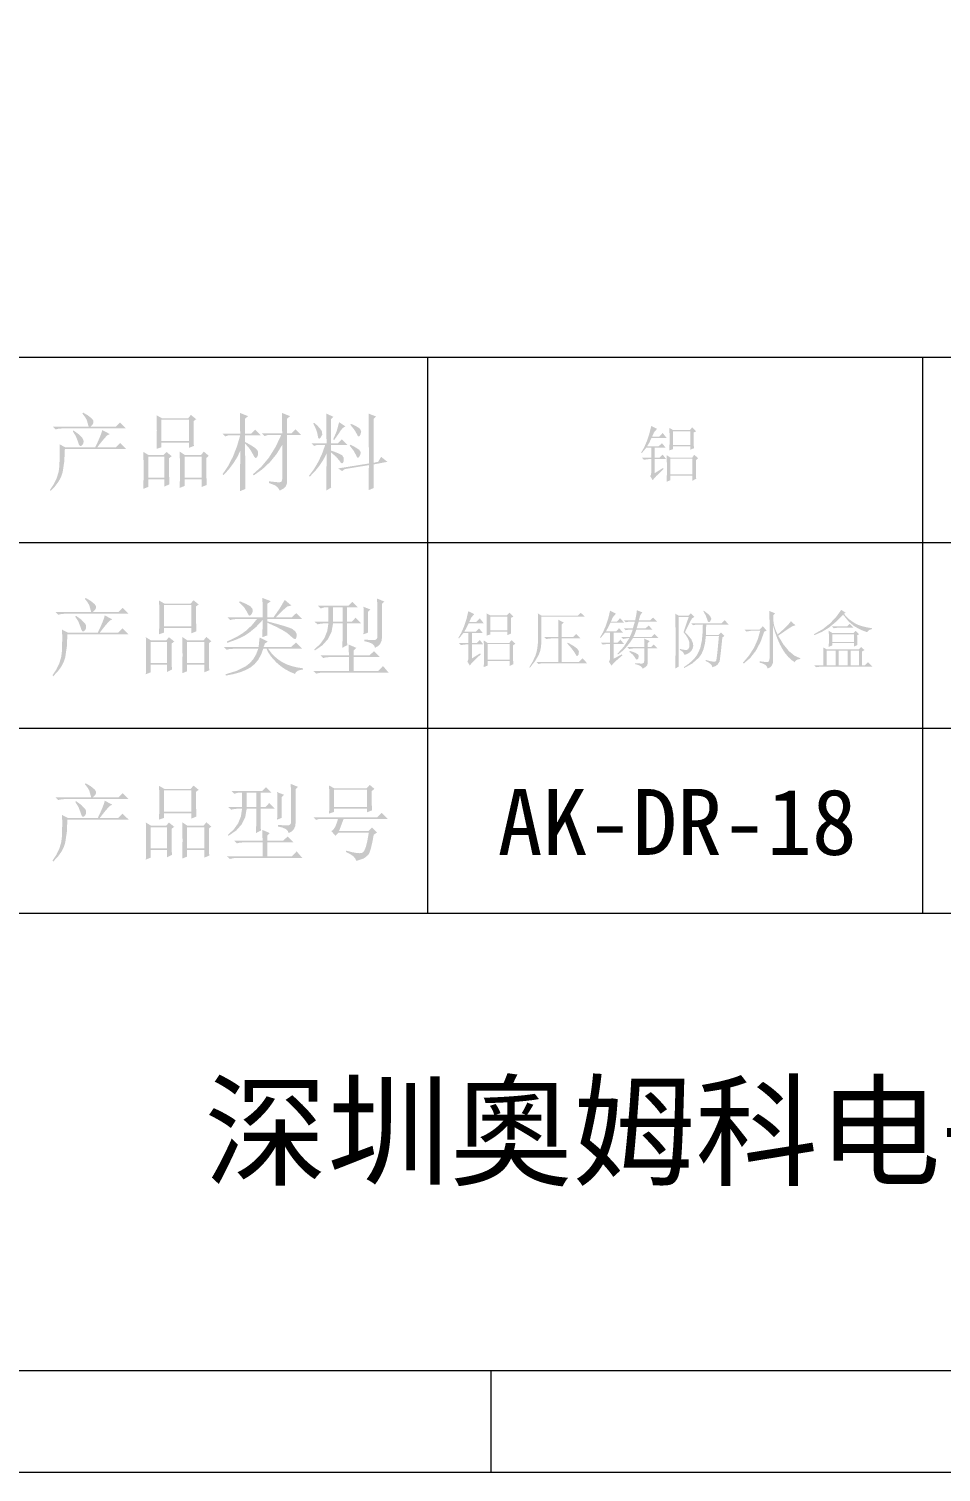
# Model space of a CAD drawing. Header units: millimetres. Extents: x 0 to 288, y 11 to 491.
# Drawn here: x 224.58 to 255, y 287.87 to 336 of the extents above; entities that cross this region are included whole.
import ezdxf

# ---------------------------------------------------------------- set-up
doc = ezdxf.new("R2010")
doc.units = ezdxf.units.MM

msp = doc.modelspace()

# ---------------------------------------------------------------- hatches: boundary and pattern name
h = msp.add_hatch(color=0)
h.paths.add_polyline_path([(226.045758, 322.573894), (226.148422, 322.411974), (226.222147, 322.221116), (226.249966, 322.1343), (226.28347, 322.088825), (226.322141, 322.08469), (226.365463, 322.121897), (226.396469, 322.176674), (226.406804, 322.233519), (226.396469, 322.29243), (226.365463, 322.353408), (226.245574, 322.476053), (226.067807, 322.606967)])
h.paths.add_polyline_path([(227.026921, 322.617991), (227.00005, 322.522993), (226.952507, 322.395438), (226.884295, 322.235844), (226.795411, 322.044727), (225.792199, 322.044727), (225.604786, 322.143946), (225.608231, 321.817351), (225.599274, 321.432878), (225.573436, 321.227206), (225.512458, 321.023601), (225.416339, 320.822063), (225.285081, 320.622592), (225.30713, 320.589519), (225.456044, 320.745926), (225.572402, 320.902334), (225.656721, 321.060808), (225.709517, 321.223417), (225.761882, 321.575505), (225.781175, 321.989606), (227.820671, 321.989606), (227.622234, 322.188043), (227.478918, 322.044727), (226.861557, 322.044727), (226.959742, 322.171851), (227.047592, 322.280372), (227.125107, 322.370289), (227.192286, 322.441602), (227.280481, 322.4857)])
h.paths.add_polyline_path([(225.3843, 322.728234), (225.472494, 322.64004), (225.576536, 322.664844), (225.692981, 322.673113), (227.820671, 322.673113), (227.622234, 322.87155), (227.478918, 322.728234), (226.630046, 322.728234), (226.699207, 322.797481), (226.73271, 322.86466), (226.73004, 322.929772), (226.69068, 322.992818), (226.555632, 323.10375), (226.387512, 323.202279), (226.365463, 323.169206), (226.449523, 323.060341), (226.508779, 322.959745), (226.574925, 322.728234)])
h = msp.add_hatch(color=0)
h.paths.add_polyline_path([(230.500901, 321.69195), (230.578071, 321.758095), (230.412706, 321.901411), (230.324512, 321.791168), (229.773296, 321.791168), (229.607932, 321.901411), (229.615511, 321.620981), (229.618956, 321.295075), (229.615511, 320.967101), (229.607932, 320.688738), (229.773296, 320.754884), (229.773296, 320.97537), (230.34656, 320.97537), (230.34656, 320.721811), (230.511925, 320.787956), (230.508286, 320.827252), (230.505552, 320.887347), (230.503592, 320.968372), (230.502279, 321.070454), (230.501482, 321.193724), (230.501073, 321.33831), (230.500922, 321.504343)])
h.paths.add_polyline_path([(229.773296, 321.736047), (230.34656, 321.736047), (230.34656, 321.030491), (229.773296, 321.030491)])
h.paths.add_polyline_path([(230.070953, 322.915647), (230.159147, 322.981793), (229.982758, 323.125109), (229.894564, 323.014866), (229.012619, 323.014866), (228.836231, 323.114085), (228.84381, 322.87155), (228.847255, 322.612479), (228.84381, 322.319646), (228.836231, 321.989606), (229.001595, 322.044727), (229.001595, 322.199068), (229.916612, 322.199068), (229.916612, 322.022679), (230.081977, 322.088825), (230.075604, 322.245921), (230.072331, 322.43609), (230.071125, 322.659332)])
h.paths.add_polyline_path([(229.001595, 322.959745), (229.916612, 322.959745), (229.916612, 322.254189), (229.001595, 322.254189)])
h.paths.add_polyline_path([(229.255154, 321.680925), (229.343349, 321.747071), (229.16696, 321.890387), (229.078765, 321.791168), (228.560623, 321.791168), (228.395258, 321.890387), (228.402838, 321.616846), (228.406283, 321.289562), (228.402838, 320.951943), (228.395258, 320.655665), (228.560623, 320.721811), (228.560623, 320.97537), (229.100814, 320.97537), (229.100814, 320.732835), (229.266178, 320.810005), (229.259805, 320.96314), (229.256532, 321.158649), (229.255326, 321.397566)])
h.paths.add_polyline_path([(228.560623, 321.736047), (229.100814, 321.736047), (229.100814, 321.030491), (228.560623, 321.030491)])
h = msp.add_hatch(color=0)
h.paths.add_polyline_path([(232.585817, 320.909224), (232.585817, 320.854102), (232.795279, 320.77142), (232.876583, 320.704585), (232.949619, 320.600543), (233.073643, 320.670134), (233.148057, 320.743859), (233.180441, 320.823096), (233.192154, 320.8982), (233.192154, 322.452627), (233.655175, 322.452627), (233.467762, 322.64004), (233.33547, 322.507748), (233.192154, 322.507748), (233.192154, 323.003842), (233.291373, 323.081012), (233.015765, 323.191255), (233.02679, 322.507748), (232.354307, 322.507748), (232.442501, 322.419554), (232.54172, 322.452627), (232.993717, 322.452627), (232.801394, 322.047656), (232.579616, 321.693328), (232.327866, 321.390676), (232.045626, 321.140734), (232.078699, 321.107661), (232.364039, 321.310319), (232.616823, 321.546566), (232.837568, 321.81692), (233.02679, 322.121897), (233.02679, 320.97537), (233.006119, 320.900956), (232.944107, 320.876151), (232.89045, 320.878218), (232.812505, 320.884419), (232.710788, 320.894754)])
h.paths.add_polyline_path([(231.792067, 322.165995), (231.94503, 321.992362), (232.056651, 321.802193), (232.096958, 321.723817), (232.135199, 321.687815), (232.171372, 321.695222), (232.205479, 321.747071), (232.22503, 321.814337), (232.22546, 321.875918), (232.206254, 321.932331), (232.166894, 321.984094), (232.106002, 322.032756), (232.022889, 322.088136), (231.918072, 322.15075), (231.792067, 322.221116), (231.792067, 322.441602), (232.31021, 322.441602), (232.122796, 322.629015), (231.990505, 322.496724), (231.792067, 322.496724), (231.792067, 323.003842), (231.891286, 323.081012), (231.615678, 323.191255), (231.626703, 322.496724), (231.042415, 322.496724), (231.130609, 322.408529), (231.229828, 322.441602), (231.626703, 322.441602), (231.515254, 322.063331), (231.380034, 321.722266), (231.222076, 321.418409), (231.042415, 321.151759), (231.075487, 321.118686), (231.253082, 321.317295), (231.404839, 321.516939), (231.529723, 321.718649), (231.626703, 321.92346), (231.625755, 321.528824), (231.623258, 321.172429), (231.619726, 320.855308), (231.615678, 320.578495), (231.803092, 320.655665), (231.799453, 320.728023), (231.796718, 320.833518), (231.794759, 320.972215), (231.793445, 321.144179), (231.792649, 321.349475), (231.79224, 321.588166), (231.792089, 321.860318)])
h = msp.add_hatch(color=0)
h.paths.add_polyline_path([(234.648685, 320.97537), (234.648685, 321.879363), (234.826452, 321.7264), (234.946342, 321.581706), (234.98553, 321.525724), (235.020067, 321.505914), (235.049436, 321.521245), (235.073121, 321.570682), (235.0807, 321.686437), (235.034536, 321.76912), (234.979673, 321.80426), (234.897421, 321.843534), (234.787264, 321.886942), (234.648685, 321.934484), (234.648685, 322.121897), (235.199901, 322.121897), (235.012487, 322.309311), (234.880196, 322.177019), (234.648685, 322.177019), (234.648685, 322.981793), (234.73688, 323.058963), (234.494345, 323.169206), (234.505369, 322.177019), (233.998251, 322.177019), (234.086446, 322.088825), (234.185665, 322.121897), (234.461272, 322.121897), (234.355938, 321.828375), (234.230451, 321.559658), (234.085326, 321.315745), (233.921081, 321.096637), (233.94313, 321.063564), (234.117796, 321.242278), (234.269725, 321.430811), (234.398916, 321.628646), (234.505369, 321.835265), (234.504422, 321.488086), (234.501924, 321.166228), (234.498393, 320.870208), (234.494345, 320.600543), (234.65971, 320.699762), (234.650063, 320.849968)])
h.paths.add_polyline_path([(234.09747, 322.860526), (234.064397, 322.838477), (234.123308, 322.716607), (234.16775, 322.607656), (234.197722, 322.512141), (234.213225, 322.430578), (234.225628, 322.367619), (234.246298, 322.336182), (234.275237, 322.336785), (234.312444, 322.369944), (234.362742, 322.465718), (234.351029, 322.573894), (234.316837, 322.631858), (234.263524, 322.698606), (234.190574, 322.774657)])
h.paths.add_polyline_path([(235.321168, 322.827453), (235.299119, 322.79438), (235.443124, 322.613168), (235.525118, 322.469163), (235.550095, 322.419468), (235.576105, 322.402328), (235.604183, 322.417228), (235.635361, 322.463651), (235.660854, 322.570449), (235.624336, 322.656576), (235.577742, 322.692578), (235.512026, 322.733746), (235.426674, 322.779049)])
h.paths.add_polyline_path([(235.299119, 322.132922), (235.277071, 322.099849), (235.41832, 321.915192), (235.497557, 321.763608), (235.520295, 321.710811), (235.547166, 321.692639), (235.578172, 321.708572), (235.613312, 321.758095), (235.636911, 321.820279), (235.640873, 321.875229), (235.624164, 321.923977), (235.585751, 321.967557), (235.463106, 322.046105)])
h.paths.add_polyline_path([(235.916481, 321.504536), (234.89122, 321.339172), (235.023512, 321.250977), (235.111706, 321.317123), (235.916481, 321.449415), (235.905456, 320.611568), (236.081845, 320.688738), (236.075472, 320.836618), (236.072199, 321.016022), (236.070993, 321.227465), (236.070821, 321.471463), (236.533842, 321.559658), (236.32438, 321.725022), (236.225161, 321.559658), (236.070821, 321.526585), (236.070821, 322.992818), (236.159015, 323.069988), (235.905456, 323.169206), (235.909504, 322.804457), (235.913035, 322.405084), (235.915533, 321.971605)])
h.paths.add_polyline_path([(235.133755, 322.739259), (234.924293, 322.882575), (234.841611, 322.573205), (234.725856, 322.309311), (234.758928, 322.287262), (234.876062, 322.449182), (234.96839, 322.59043), (235.046938, 322.689649)])
h = msp.add_hatch(color=0)
h.paths.add_polyline_path([(246.058199, 322.576339), (246.631463, 322.576339), (246.631463, 322.124342), (246.058199, 322.124342)])
h.paths.add_polyline_path([(246.631463, 322.080245), (246.631463, 321.958978), (246.75273, 322.014099), (246.749544, 322.112198), (246.747907, 322.232518), (246.747304, 322.374542), (246.747218, 322.537754), (246.8299, 322.576339), (246.697609, 322.70863), (246.614927, 322.620436), (246.058199, 322.620436), (245.936932, 322.686582), (245.939688, 322.488833), (245.942444, 322.328292), (245.939688, 322.162238), (245.936932, 321.942441), (246.058199, 321.981026), (246.058199, 322.080245)])
h.paths.add_polyline_path([(246.703121, 321.099082), (246.703121, 320.928205), (246.8299, 320.994351), (246.823527, 321.104852), (246.820254, 321.245843), (246.819048, 321.416806), (246.818876, 321.617224), (246.896046, 321.677858), (246.763755, 321.793613), (246.697609, 321.699906), (245.970005, 321.699906), (245.843225, 321.782589), (245.850804, 321.523518), (245.854249, 321.314056), (245.850804, 321.119063), (245.843225, 320.895132), (245.970005, 320.944741), (245.970005, 321.099082)])
h.paths.add_polyline_path([(245.970005, 321.661321), (246.703121, 321.661321), (246.703121, 321.137667), (245.970005, 321.137667)])
h.paths.add_polyline_path([(245.44635, 321.181764), (245.44635, 321.650297), (245.826689, 321.650297), (245.710933, 321.799125), (245.606203, 321.694394), (245.44635, 321.694394), (245.44635, 322.030636), (245.810152, 322.030636), (245.688885, 322.179464), (245.57313, 322.074733), (245.192791, 322.074733), (245.263071, 322.194622), (245.341619, 322.355853), (245.843225, 322.355853), (245.710933, 322.521217), (245.589666, 322.394438), (245.358156, 322.394438), (245.424302, 322.543266), (245.52352, 322.659021), (245.330595, 322.75824), (245.265655, 322.491589), (245.187279, 322.253878), (245.096501, 322.045105), (244.994354, 321.865271), (245.016402, 321.848735), (245.16523, 322.030636), (245.330595, 322.030636), (245.330595, 321.694394), (245.016402, 321.694394), (245.082548, 321.628248), (245.247913, 321.650297), (245.330595, 321.650297), (245.330595, 321.198301), (245.322327, 321.128021), (245.297522, 321.082545), (245.380204, 320.944741), (245.418445, 320.998657), (245.491825, 321.078411), (245.600346, 321.185037), (245.744006, 321.319568), (245.721958, 321.352641)])
h = msp.add_hatch(color=0)
h.paths.add_polyline_path([(226.130256, 316.393397), (226.23292, 316.231477), (226.306645, 316.040619), (226.334464, 315.953802), (226.367967, 315.908327), (226.406639, 315.904193), (226.449961, 315.9414), (226.480967, 315.996177), (226.491302, 316.053021), (226.480967, 316.111932), (226.449961, 316.172911), (226.330071, 316.295556), (226.152304, 316.42647)])
h.paths.add_polyline_path([(227.111419, 316.437494), (227.084547, 316.342495), (227.037005, 316.214941), (226.968792, 316.055347), (226.879909, 315.86423), (225.876697, 315.86423), (225.689284, 315.963449), (225.692729, 315.636854), (225.683771, 315.252381), (225.657933, 315.046709), (225.596955, 314.843104), (225.500837, 314.641566), (225.369579, 314.442095), (225.391627, 314.409022), (225.540542, 314.565429), (225.6569, 314.721836), (225.741218, 314.880311), (225.794014, 315.042919), (225.84638, 315.395008), (225.865672, 315.809108), (227.905169, 315.809108), (227.706731, 316.007546), (227.563416, 315.86423), (226.946054, 315.86423), (227.04424, 315.991354), (227.13209, 316.099875), (227.209604, 316.189791), (227.276784, 316.261105), (227.364978, 316.305202)])
h.paths.add_polyline_path([(225.468797, 316.547737), (225.556992, 316.459542), (225.661034, 316.484347), (225.777478, 316.492615), (227.905169, 316.492615), (227.706731, 316.691053), (227.563416, 316.547737), (226.714544, 316.547737), (226.783704, 316.616983), (226.817208, 316.684163), (226.814538, 316.749275), (226.775178, 316.81232), (226.64013, 316.923252), (226.472009, 317.021782), (226.449961, 316.988709), (226.534021, 316.879844), (226.593277, 316.779247), (226.659422, 316.547737)])
h = msp.add_hatch(color=0)
h.paths.add_polyline_path([(230.585398, 315.511452), (230.662568, 315.577598), (230.497204, 315.720914), (230.409009, 315.610671), (229.857794, 315.610671), (229.692429, 315.720914), (229.700009, 315.440483), (229.703454, 315.114577), (229.700009, 314.786604), (229.692429, 314.50824), (229.857794, 314.574386), (229.857794, 314.794872), (230.431058, 314.794872), (230.431058, 314.541313), (230.596422, 314.607459), (230.592784, 314.646755), (230.590049, 314.70685), (230.58809, 314.787874), (230.586776, 314.889957), (230.58598, 315.013227), (230.58557, 315.157813), (230.58542, 315.323845)])
h.paths.add_polyline_path([(229.857794, 315.555549), (230.431058, 315.555549), (230.431058, 314.849994), (229.857794, 314.849994)])
h.paths.add_polyline_path([(230.15545, 316.73515), (230.243645, 316.801296), (230.067256, 316.944612), (229.979061, 316.834369), (229.097117, 316.834369), (228.920728, 316.933588), (228.928307, 316.691053), (228.931752, 316.431982), (228.928307, 316.139149), (228.920728, 315.809108), (229.086093, 315.86423), (229.086093, 316.01857), (230.00111, 316.01857), (230.00111, 315.842181), (230.166475, 315.908327), (230.160101, 316.065424), (230.156828, 316.255593), (230.155623, 316.478835)])
h.paths.add_polyline_path([(229.086093, 316.779247), (230.00111, 316.779247), (230.00111, 316.073692), (229.086093, 316.073692)])
h.paths.add_polyline_path([(229.339652, 315.500428), (229.427846, 315.566574), (229.251457, 315.70989), (229.163263, 315.610671), (228.64512, 315.610671), (228.479756, 315.70989), (228.487335, 315.436349), (228.49078, 315.109065), (228.487335, 314.771446), (228.479756, 314.475167), (228.64512, 314.541313), (228.64512, 314.794872), (229.185311, 314.794872), (229.185311, 314.552338), (229.350676, 314.629508), (229.344303, 314.782642), (229.34103, 314.978151), (229.339824, 315.217069)])
h.paths.add_polyline_path([(228.64512, 315.555549), (229.185311, 315.555549), (229.185311, 314.849994), (228.64512, 314.849994)])
h = msp.add_hatch(color=0)
h.paths.add_polyline_path([(231.589933, 316.878466), (231.760121, 316.704144), (231.860028, 316.542225), (231.889053, 316.474873), (231.918595, 316.437494), (231.94917, 316.429053), (231.981296, 316.448518), (232.026771, 316.518798), (232.047442, 316.597346), (232.026082, 316.675894), (231.959247, 316.746174), (231.822821, 316.820588), (231.611981, 316.911539)])
h.paths.add_polyline_path([(232.372659, 316.371348), (231.204082, 316.371348), (231.292277, 316.283154), (231.396319, 316.307958), (231.512763, 316.316226), (232.185245, 316.316226), (232.012302, 316.105387), (231.810419, 315.919351), (231.687429, 315.829348), (231.541702, 315.740896), (231.373236, 315.653476), (231.182034, 315.566574), (231.193058, 315.522476), (231.41518, 315.598958), (231.609914, 315.679573), (231.776743, 315.764322), (231.91515, 315.853206), (232.152172, 316.047509), (232.372659, 316.283154), (232.371711, 316.085836), (232.369213, 315.924175), (232.365682, 315.798687), (232.361634, 315.70989), (232.538023, 315.776036), (232.53165, 315.829865), (232.528377, 315.917284), (232.527171, 316.03881), (232.526999, 316.194959), (232.797783, 316.072055), (233.014824, 315.960004), (233.178122, 315.859321), (233.287676, 315.770523), (233.36209, 315.699124), (233.419968, 315.658213), (233.461309, 315.647275), (233.486113, 315.665792), (233.507473, 315.736761), (233.508162, 315.820133), (233.465443, 315.902815), (233.364846, 315.985497), (233.262613, 316.028992), (233.088549, 316.085405), (232.843172, 316.155254), (232.526999, 316.239056), (232.526999, 316.316226), (233.695575, 316.316226), (233.497138, 316.514664), (233.342797, 316.371348), (232.813631, 316.371348), (232.936707, 316.496405), (233.041696, 316.598724), (233.129115, 316.678306), (233.199481, 316.73515), (233.331773, 316.768223), (233.111287, 316.955636), (232.95488, 316.68623), (232.736461, 316.371348), (232.526999, 316.371348), (232.526999, 316.823345), (232.648266, 316.911539), (232.361634, 317.021782), (232.372659, 316.845393)])
h.paths.add_polyline_path([(232.449829, 315.500428), (232.549047, 315.566574), (232.27344, 315.698865), (232.240367, 315.379161), (231.082815, 315.379161), (231.171009, 315.290966), (231.275051, 315.315771), (231.391495, 315.324039), (232.229343, 315.324039), (232.157943, 315.142224), (232.067423, 314.985731), (231.957266, 314.855075), (231.826955, 314.750775), (231.513452, 314.590234), (231.137936, 314.475167), (231.148961, 314.43107), (231.399075, 314.478785), (231.62025, 314.539935), (231.812486, 314.615555), (231.975784, 314.706678), (232.113329, 314.819419), (232.228654, 314.959548), (232.322274, 315.127582), (232.394707, 315.324039), (232.50495, 315.324039), (232.557488, 315.211384), (232.63173, 315.096663), (232.726642, 314.979874), (232.841192, 314.861018), (232.97245, 314.747416), (233.118177, 314.646733), (233.278374, 314.559486), (233.453041, 314.486192), (233.488181, 314.545017), (233.543991, 314.588856), (233.620472, 314.617192), (233.717624, 314.629508), (233.717624, 314.673605), (233.516086, 314.704783), (233.333151, 314.749397), (233.16882, 314.80848), (233.023093, 314.883067), (232.888734, 314.972122), (232.766778, 315.074614), (232.657223, 315.191575), (232.560072, 315.324039), (233.695575, 315.324039), (233.486113, 315.533501), (233.320749, 315.379161), (232.405731, 315.379161)])
h = msp.add_hatch(color=0)
h.paths.add_polyline_path([(235.030839, 315.357112), (235.196204, 315.445306), (235.186557, 315.606537), (235.185179, 315.809108), (235.185179, 316.172911), (235.659225, 316.172911), (235.471811, 316.360324), (235.350544, 316.228032), (235.185179, 316.228032), (235.185179, 316.702077), (235.548981, 316.702077), (235.361568, 316.88949), (235.229277, 316.757199), (234.215041, 316.757199), (234.303235, 316.669004), (234.424502, 316.702077), (234.567818, 316.702077), (234.567818, 316.228032), (234.104797, 316.228032), (234.204016, 316.139838), (234.32804, 316.164642), (234.4686, 316.172911), (234.567818, 316.172911), (234.52863, 315.914356), (234.436216, 315.683707), (234.291091, 315.47993), (234.093773, 315.30199), (234.115822, 315.268917), (234.371017, 315.443498), (234.557483, 315.652701), (234.674702, 315.896011), (234.722159, 316.172911), (235.041863, 316.172911), (235.041863, 315.809108), (235.038418, 315.61825)])
h.paths.add_polyline_path([(234.722159, 316.702077), (235.041863, 316.702077), (235.041863, 316.228032), (234.722159, 316.228032)])
h.paths.add_polyline_path([(235.736395, 315.809108), (235.890735, 315.86423), (235.890735, 316.558761), (235.967905, 316.635931), (235.736395, 316.724126), (235.743974, 316.529133), (235.747419, 316.305202)])
h.paths.add_polyline_path([(236.188391, 316.999733), (236.19597, 316.814387), (236.199416, 316.65798), (236.199416, 315.742963), (236.193214, 315.688272), (236.174611, 315.648567), (236.143605, 315.624365), (236.100197, 315.616183), (235.967905, 315.616183), (235.769468, 315.63272), (235.769468, 315.577598), (235.915281, 315.542372), (236.022338, 315.494227), (236.091153, 315.432646), (236.122245, 315.357112), (236.226632, 315.417057), (236.300012, 315.497672), (236.342387, 315.598958), (236.353756, 315.720914), (236.353756, 316.823345), (236.430926, 316.900515)])
h.paths.add_polyline_path([(235.251325, 315.103553), (234.303235, 315.103553), (234.391429, 315.015358), (234.495471, 315.040163), (234.611916, 315.048431), (235.251325, 315.048431), (235.251325, 314.585411), (234.0607, 314.585411), (234.159919, 314.497216), (234.283942, 314.522021), (234.424502, 314.530289), (236.574242, 314.530289), (236.386829, 314.750775), (236.232488, 314.585411), (235.405666, 314.585411), (235.405666, 315.048431), (236.28761, 315.048431), (236.089172, 315.246869), (235.934832, 315.103553), (235.405666, 315.103553), (235.405666, 315.268917), (235.49386, 315.357112), (235.240301, 315.467355)])
h = msp.add_hatch(color=0)
h.paths.add_polyline_path([(239.961522, 316.396011), (240.534786, 316.396011), (240.534786, 315.944014), (239.961522, 315.944014)])
h.paths.add_polyline_path([(240.534786, 315.899917), (240.534786, 315.77865), (240.656054, 315.833771), (240.652867, 315.93187), (240.651231, 316.05219), (240.650628, 316.194214), (240.650542, 316.357426), (240.733224, 316.396011), (240.600932, 316.528302), (240.51825, 316.440108), (239.961522, 316.440108), (239.840255, 316.506254), (239.843011, 316.308505), (239.845767, 316.147964), (239.843011, 315.98191), (239.840255, 315.762113), (239.961522, 315.800698), (239.961522, 315.899917)])
h.paths.add_polyline_path([(240.606444, 314.918754), (240.606444, 314.747877), (240.733224, 314.814023), (240.72685, 314.924524), (240.723578, 315.065515), (240.722372, 315.236478), (240.722199, 315.436896), (240.79937, 315.49753), (240.667078, 315.613285), (240.600932, 315.519578), (239.873328, 315.519578), (239.746548, 315.602261), (239.754128, 315.34319), (239.757573, 315.133728), (239.754128, 314.938735), (239.746548, 314.714804), (239.873328, 314.764413), (239.873328, 314.918754)])
h.paths.add_polyline_path([(239.873328, 315.480993), (240.606444, 315.480993), (240.606444, 314.957339), (239.873328, 314.957339)])
h.paths.add_polyline_path([(239.349673, 315.001436), (239.349673, 315.469969), (239.730012, 315.469969), (239.614257, 315.618797), (239.509526, 315.514066), (239.349673, 315.514066), (239.349673, 315.850308), (239.713476, 315.850308), (239.592208, 315.999136), (239.476453, 315.894405), (239.096114, 315.894405), (239.166394, 316.014294), (239.244943, 316.175525), (239.746548, 316.175525), (239.614257, 316.340889), (239.492989, 316.21411), (239.261479, 316.21411), (239.327625, 316.362938), (239.426844, 316.478693), (239.233918, 316.577912), (239.168978, 316.311261), (239.090602, 316.07355), (238.999824, 315.864777), (238.897677, 315.684943), (238.919726, 315.668407), (239.068554, 315.850308), (239.233918, 315.850308), (239.233918, 315.514066), (238.919726, 315.514066), (238.985871, 315.44792), (239.151236, 315.469969), (239.233918, 315.469969), (239.233918, 315.017973), (239.22565, 314.947693), (239.200845, 314.902217), (239.283528, 314.764413), (239.321768, 314.818329), (239.395149, 314.898083), (239.503669, 315.004709), (239.64733, 315.13924), (239.625281, 315.172313)])
h = msp.add_hatch(color=0)
h.paths.add_polyline_path([(241.764437, 315.712504), (241.830583, 315.646358), (241.904997, 315.661516), (241.995948, 315.668407), (242.23297, 315.668407), (242.23297, 314.885681), (241.505366, 314.885681), (241.571512, 314.814023), (241.65006, 314.836071), (241.736877, 314.841584), (243.192085, 314.841584), (243.043257, 315.006948), (242.921989, 314.885681), (242.348726, 314.885681), (242.348726, 315.668407), (242.977111, 315.668407), (242.828283, 315.817235), (242.723552, 315.712504), (242.348726, 315.712504), (242.348726, 316.142452), (242.414871, 316.197573), (242.227458, 316.296792), (242.23297, 316.081818), (242.23297, 315.712504)])
h.paths.add_polyline_path([(241.554976, 316.21411), (241.554976, 315.668407), (241.549808, 315.499855), (241.534305, 315.349391), (241.508467, 315.216496), (241.472293, 315.100655), (241.378587, 314.897394), (241.268344, 314.714804), (241.28488, 314.692756), (241.458513, 314.91462), (241.582536, 315.128216), (241.624997, 315.243885), (241.653505, 315.383842), (241.668578, 315.54757), (241.670731, 315.734552), (241.670731, 316.390499), (243.120427, 316.390499), (242.977111, 316.528302), (242.877892, 316.429084), (241.670731, 316.429084), (241.549463, 316.506254), (241.552219, 316.343645)])
h.paths.add_polyline_path([(242.530627, 315.503042), (242.631826, 315.387373), (242.711839, 315.288757), (242.770147, 315.207711), (242.806234, 315.144752), (242.831039, 315.101172), (242.855844, 315.085496), (242.880648, 315.096693), (242.905453, 315.133728), (242.9213, 315.232257), (242.866868, 315.326653), (242.738021, 315.42036), (242.547163, 315.530603)])
h = msp.add_hatch(color=0)
h.paths.add_polyline_path([(244.416224, 316.274743), (244.48237, 316.208598), (244.556784, 316.223756), (244.647734, 316.230646), (244.785538, 316.230646), (244.719392, 316.01016), (244.416224, 316.01016), (244.48237, 315.944014), (244.556784, 315.959173), (244.647734, 315.966063), (244.71388, 315.966063), (244.664271, 315.825503), (244.614661, 315.718016), (244.322517, 315.718016), (244.388663, 315.65187), (244.554028, 315.679431), (244.598125, 315.679431), (244.416224, 315.392799), (244.20125, 315.155776), (244.223298, 315.133728), (244.359724, 315.242248), (244.487882, 315.369372), (244.607771, 315.5151), (244.719392, 315.679431), (245.579288, 315.679431), (245.441484, 315.817235), (245.342265, 315.718016), (244.735929, 315.718016), (244.785538, 315.825503), (244.835147, 315.966063), (245.364314, 315.966063), (245.248559, 316.098354), (245.143828, 316.01016), (244.846172, 316.01016), (244.912318, 316.230646), (245.524167, 316.230646), (245.391875, 316.362938), (245.292656, 316.274743), (244.91783, 316.274743), (244.941945, 316.364316), (244.961927, 316.429084), (244.987421, 316.480071), (245.033585, 316.539327), (244.851684, 316.610985), (244.834458, 316.475937), (244.796562, 316.274743)])
h.paths.add_polyline_path([(245.099731, 315.381775), (244.531979, 315.381775), (244.598125, 315.315629), (244.672539, 315.330787), (244.763489, 315.337677), (245.099731, 315.337677), (245.099731, 314.918754), (245.079749, 314.853986), (245.022561, 314.830559), (244.926787, 314.834693), (244.802074, 314.847096), (244.796562, 314.814023), (244.892681, 314.786031), (244.966061, 314.751322), (245.016704, 314.709378), (245.044609, 314.659683), (245.154852, 314.725828), (245.199639, 314.783706), (245.215486, 314.874657), (245.215486, 315.337677), (245.546215, 315.337677), (245.413923, 315.469969), (245.325729, 315.381775), (245.215486, 315.381775), (245.215486, 315.519578), (245.281632, 315.580212), (245.094219, 315.662894), (245.096975, 315.509932)])
h.paths.add_polyline_path([(244.620173, 315.254995), (244.603637, 315.221922), (244.724904, 315.119947), (244.796562, 315.017973), (244.821367, 314.979732), (244.846172, 314.964229), (244.870976, 314.971464), (244.895781, 315.001436), (244.91783, 315.07585), (244.890269, 315.133728), (244.851942, 315.160427), (244.794495, 315.190227), (244.717411, 315.222094)])
h.paths.add_polyline_path([(244.07447, 314.990412), (244.07447, 315.486506), (244.421736, 315.486506), (244.300469, 315.629821), (244.206762, 315.530603), (244.07447, 315.530603), (244.07447, 315.866844), (244.388663, 315.866844), (244.256371, 316.01016), (244.168177, 315.910941), (243.820911, 315.910941), (243.891191, 316.030831), (243.969739, 316.192061), (244.43276, 316.192061), (244.289444, 316.346401), (244.190226, 316.230646), (243.986276, 316.230646), (244.052422, 316.379474), (244.15164, 316.495229), (243.958715, 316.594448), (243.893775, 316.327798), (243.815399, 316.090086), (243.724621, 315.881313), (243.622474, 315.701479), (243.644522, 315.684943), (243.793351, 315.866844), (243.958715, 315.866844), (243.958715, 315.530603), (243.644522, 315.530603), (243.710668, 315.464457), (243.876033, 315.486506), (243.958715, 315.486506), (243.958715, 315.017973), (243.947691, 314.944247), (243.92013, 314.891193), (244.008324, 314.758901), (244.046565, 314.813937), (244.119946, 314.889126), (244.228466, 314.986019), (244.372127, 315.106167), (244.350078, 315.13924)])
h = msp.add_hatch(color=0)
h.paths.add_polyline_path([(246.130944, 314.665195), (246.246699, 314.731341), (246.246699, 316.379474), (246.577429, 316.379474), (246.406552, 315.877868), (246.487167, 315.774515), (246.547112, 315.679431), (246.586386, 315.592614), (246.604989, 315.514066), (246.602233, 315.387287), (246.566404, 315.310117), (246.527216, 315.28936), (246.467875, 315.284623), (246.388896, 315.295389), (246.290797, 315.321141), (246.279772, 315.288068), (246.387259, 315.219166), (246.445137, 315.117191), (246.573295, 315.172313), (246.660111, 315.243971), (246.710409, 315.326653), (246.731769, 315.425872), (246.715232, 315.529225), (246.665623, 315.640846), (246.575362, 315.753156), (246.456161, 315.877868), (246.53893, 316.049434), (246.605678, 316.183793), (246.656924, 316.280945), (246.693184, 316.340889), (246.770354, 316.390499), (246.654599, 316.506254), (246.571917, 316.423571), (246.257724, 316.423571), (246.130944, 316.495229), (246.134992, 316.331071), (246.138524, 316.120403), (246.141021, 315.86426), (246.141969, 315.563676), (246.141021, 315.265933), (246.138524, 315.017284), (246.134992, 314.81721)])
h.paths.add_polyline_path([(247.701908, 315.701479), (247.768054, 315.751089), (247.652298, 315.866844), (247.569616, 315.784162), (247.150693, 315.784162), (247.154827, 315.974331), (247.167229, 316.131427), (247.916882, 316.131427), (247.779078, 316.274743), (247.679859, 316.175525), (246.654599, 316.175525), (246.720745, 316.109379), (246.795159, 316.124537), (246.886109, 316.131427), (247.051474, 316.131427), (247.043206, 315.870289), (247.018401, 315.596749), (246.960523, 315.333543), (246.853036, 315.111679), (246.776555, 315.010135), (246.679403, 314.911175), (246.561581, 314.813248), (246.423088, 314.714804), (246.428601, 314.681731), (246.698696, 314.834693), (246.919182, 315.028997), (247.008066, 315.154915), (247.076278, 315.317007), (247.123821, 315.514239), (247.150693, 315.745577), (247.586153, 315.745577), (247.570154, 315.566518), (247.555319, 315.40968), (247.541775, 315.275063), (247.529653, 315.162667), (247.519081, 315.072491), (247.510188, 315.004537), (247.503104, 314.958803), (247.497958, 314.93529), (247.46144, 314.899461), (247.387715, 314.896705), (247.283673, 314.913931), (247.150693, 314.951827), (247.139668, 314.918754), (247.231652, 314.874398), (247.300899, 314.824358), (247.347408, 314.769151), (247.371179, 314.709292), (247.479355, 314.751322), (247.542055, 314.797486), (247.608201, 314.902217), (247.613358, 314.9291), (247.620517, 314.976718), (247.629615, 315.045135), (247.640585, 315.134417), (247.653364, 315.244628), (247.667888, 315.375832), (247.68409, 315.528094)])
h.paths.add_polyline_path([(247.084547, 316.594448), (247.06801, 316.577912), (247.150693, 316.428395), (247.200302, 316.29128), (247.218905, 316.23857), (247.241643, 316.212732), (247.268515, 316.213765), (247.299521, 316.24167), (247.333283, 316.321597), (247.305033, 316.401523), (247.221662, 316.48765)])
h = msp.add_hatch(color=0)
h.paths.add_polyline_path([(249.262288, 316.588936), (249.273312, 316.296792), (249.273312, 314.990412), (249.25402, 314.904284), (249.201654, 314.880169), (249.098991, 314.887748), (248.942583, 314.907729), (248.942583, 314.863632), (249.052137, 314.832626), (249.132752, 314.789218), (249.184429, 314.733408), (249.207167, 314.665195), (249.287609, 314.700421), (249.346348, 314.756834), (249.38235, 314.834952), (249.39458, 314.93529), (249.39458, 316.081818), (249.463589, 315.858576), (249.538412, 315.656004), (249.619178, 315.474103), (249.706016, 315.312873), (249.799055, 315.172313), (249.898425, 315.052423), (250.004254, 314.953205), (250.116672, 314.874657), (250.135103, 314.918237), (250.173171, 314.950449), (250.229843, 314.972325), (250.304085, 314.9849), (250.304085, 315.006948), (250.111849, 315.090836), (249.923746, 315.243971), (249.739778, 315.467385), (249.559944, 315.762113), (249.763894, 315.89785), (249.918234, 316.004648), (250.038124, 316.075617), (250.133208, 316.109379), (249.989892, 316.247183), (249.921679, 316.160366), (249.824528, 316.057013), (249.698437, 315.937124), (249.543408, 315.800698), (249.470372, 315.970197), (249.42214, 316.114891), (249.40147, 316.263719), (249.405604, 316.44562), (249.460726, 316.506254)])
h.paths.add_polyline_path([(248.413417, 314.830559), (248.630285, 315.017714), (248.817182, 315.257062), (248.973072, 315.54912), (249.096923, 315.894405), (249.179606, 315.93299), (249.047314, 316.076306), (248.948095, 315.966063), (248.435465, 315.966063), (248.501611, 315.899917), (248.666976, 315.927478), (248.964632, 315.927478), (248.881949, 315.637142), (248.757926, 315.361793), (248.592561, 315.101947), (248.385856, 314.85812)])
h = msp.add_hatch(color=0)
h.paths.add_polyline_path([(251.814856, 316.52279), (251.666028, 316.622009), (251.493084, 316.383608), (251.291201, 316.170012), (251.046599, 315.976398), (250.756522, 315.811723), (250.767547, 315.77865), (251.031441, 315.893027), (251.258128, 316.032209), (251.477925, 316.21411), (251.726661, 316.462157), (251.912696, 316.231335), (252.107, 316.070794), (252.31026, 315.959862), (252.525923, 315.877868), (252.589313, 315.94677), (252.685776, 315.982599), (252.685776, 316.01016), (252.514124, 316.039099), (252.362626, 316.076306), (252.230765, 316.121781), (252.118024, 316.175525), (251.918898, 316.314706), (251.74871, 316.495229)])
h.paths.add_polyline_path([(251.247104, 315.387287), (251.368371, 315.436896), (251.368371, 315.514066), (252.090463, 315.514066), (252.090463, 315.398311), (252.206219, 315.453433), (252.195194, 315.767625), (252.26134, 315.811723), (252.145585, 315.927478), (252.073927, 315.850308), (251.368371, 315.850308), (251.247104, 315.927478), (251.258128, 315.662894)])
h.paths.add_polyline_path([(251.368371, 315.811723), (252.090463, 315.811723), (252.090463, 315.552651), (251.368371, 315.552651)])
h.paths.add_polyline_path([(251.974708, 315.266019), (252.255828, 315.266019), (252.255828, 314.775438), (251.974708, 314.775438)])
h.paths.add_polyline_path([(251.070715, 314.775438), (250.756522, 314.775438), (250.822668, 314.709292), (250.988033, 314.731341), (252.702312, 314.731341), (252.558996, 314.874657), (252.459778, 314.775438), (252.360559, 314.775438), (252.360559, 315.232946), (252.437729, 315.282556), (252.327486, 315.387287), (252.244804, 315.304604), (251.180958, 315.304604), (251.065203, 315.37075), (251.066064, 315.277733), (251.067959, 315.147508), (251.069854, 314.980076)])
h.paths.add_polyline_path([(251.180958, 315.266019), (251.478614, 315.266019), (251.478614, 314.775438), (251.180958, 314.775438)])
h.paths.add_polyline_path([(251.577833, 315.266019), (251.875489, 315.266019), (251.875489, 314.775438), (251.577833, 314.775438)])
h.paths.add_polyline_path([(251.947147, 316.158988), (251.864465, 316.076306), (251.351835, 316.076306), (251.417981, 316.01016), (251.583345, 316.032209), (252.073927, 316.032209)])
h = msp.add_hatch(color=0)
h.paths.add_polyline_path([(226.130256, 310.212899), (226.23292, 310.05098), (226.306645, 309.860122), (226.334464, 309.773305), (226.367967, 309.72783), (226.406639, 309.723696), (226.449961, 309.760903), (226.480967, 309.81568), (226.491302, 309.872524), (226.480967, 309.931435), (226.449961, 309.992413), (226.330071, 310.115059), (226.152304, 310.245972)])
h.paths.add_polyline_path([(227.111419, 310.256997), (227.084547, 310.161998), (227.037005, 310.034443), (226.968792, 309.874849), (226.879909, 309.683733), (225.876697, 309.683733), (225.689284, 309.782951), (225.692729, 309.456356), (225.683771, 309.071884), (225.657933, 308.866211), (225.596955, 308.662606), (225.500837, 308.461068), (225.369579, 308.261597), (225.391627, 308.228524), (225.540542, 308.384932), (225.6569, 308.541339), (225.741218, 308.699813), (225.794014, 308.862422), (225.84638, 309.214511), (225.865672, 309.628611), (227.905169, 309.628611), (227.706731, 309.827049), (227.563416, 309.683733), (226.946054, 309.683733), (227.04424, 309.810857), (227.13209, 309.919377), (227.209604, 310.009294), (227.276784, 310.080608), (227.364978, 310.124705)])
h.paths.add_polyline_path([(225.468797, 310.36724), (225.556992, 310.279045), (225.661034, 310.30385), (225.777478, 310.312118), (227.905169, 310.312118), (227.706731, 310.510556), (227.563416, 310.36724), (226.714544, 310.36724), (226.783704, 310.436486), (226.817208, 310.503665), (226.814538, 310.568778), (226.775178, 310.631823), (226.64013, 310.742755), (226.472009, 310.841285), (226.449961, 310.808212), (226.534021, 310.699347), (226.593277, 310.59875), (226.659422, 310.36724)])
h = msp.add_hatch(color=0)
h.paths.add_polyline_path([(230.585398, 309.330955), (230.662568, 309.397101), (230.497204, 309.540417), (230.409009, 309.430174), (229.857794, 309.430174), (229.692429, 309.540417), (229.700009, 309.259986), (229.703454, 308.93408), (229.700009, 308.606107), (229.692429, 308.327743), (229.857794, 308.393889), (229.857794, 308.614375), (230.431058, 308.614375), (230.431058, 308.360816), (230.596422, 308.426962), (230.592784, 308.466257), (230.590049, 308.526353), (230.58809, 308.607377), (230.586776, 308.70946), (230.58598, 308.832729), (230.58557, 308.977316), (230.58542, 309.143348)])
h.paths.add_polyline_path([(229.857794, 309.375052), (230.431058, 309.375052), (230.431058, 308.669497), (229.857794, 308.669497)])
h.paths.add_polyline_path([(230.15545, 310.554653), (230.243645, 310.620799), (230.067256, 310.764115), (229.979061, 310.653872), (229.097117, 310.653872), (228.920728, 310.75309), (228.928307, 310.510556), (228.931752, 310.251484), (228.928307, 309.958651), (228.920728, 309.628611), (229.086093, 309.683733), (229.086093, 309.838073), (230.00111, 309.838073), (230.00111, 309.661684), (230.166475, 309.72783), (230.160101, 309.884926), (230.156828, 310.075095), (230.155623, 310.298338)])
h.paths.add_polyline_path([(229.086093, 310.59875), (230.00111, 310.59875), (230.00111, 309.893194), (229.086093, 309.893194)])
h.paths.add_polyline_path([(229.339652, 309.319931), (229.427846, 309.386076), (229.251457, 309.529392), (229.163263, 309.430174), (228.64512, 309.430174), (228.479756, 309.529392), (228.487335, 309.255852), (228.49078, 308.928568), (228.487335, 308.590948), (228.479756, 308.29467), (228.64512, 308.360816), (228.64512, 308.614375), (229.185311, 308.614375), (229.185311, 308.37184), (229.350676, 308.44901), (229.344303, 308.602145), (229.34103, 308.797654), (229.339824, 309.036571)])
h.paths.add_polyline_path([(228.64512, 309.375052), (229.185311, 309.375052), (229.185311, 308.669497), (228.64512, 308.669497)])
h = msp.add_hatch(color=0)
h.paths.add_polyline_path([(232.152172, 309.176615), (232.317537, 309.264809), (232.307891, 309.426039), (232.306513, 309.628611), (232.306513, 309.992413), (232.780558, 309.992413), (232.593145, 310.179826), (232.471877, 310.047535), (232.306513, 310.047535), (232.306513, 310.52158), (232.670315, 310.52158), (232.482902, 310.708993), (232.35061, 310.576701), (231.336374, 310.576701), (231.424568, 310.488507), (231.545836, 310.52158), (231.689152, 310.52158), (231.689152, 310.047535), (231.226131, 310.047535), (231.32535, 309.95934), (231.449373, 309.984145), (231.589933, 309.992413), (231.689152, 309.992413), (231.649964, 309.733859), (231.557549, 309.50321), (231.412424, 309.299432), (231.215106, 309.121493), (231.237155, 309.08842), (231.492351, 309.263), (231.678816, 309.472204), (231.796036, 309.715514), (231.843492, 309.992413), (232.163197, 309.992413), (232.163197, 309.628611), (232.159752, 309.437753)])
h.paths.add_polyline_path([(231.843492, 310.52158), (232.163197, 310.52158), (232.163197, 310.047535), (231.843492, 310.047535)])
h.paths.add_polyline_path([(232.857728, 309.628611), (233.012068, 309.683733), (233.012068, 310.378264), (233.089238, 310.455434), (232.857728, 310.543628), (232.865307, 310.348636), (232.868752, 310.124705)])
h.paths.add_polyline_path([(233.309725, 310.819236), (233.317304, 310.63389), (233.320749, 310.477483), (233.320749, 309.562465), (233.314548, 309.507774), (233.295944, 309.46807), (233.264938, 309.443868), (233.22153, 309.435686), (233.089238, 309.435686), (232.890801, 309.452222), (232.890801, 309.397101), (233.036615, 309.361875), (233.143671, 309.313729), (233.212487, 309.252148), (233.243579, 309.176615), (233.347965, 309.236559), (233.421346, 309.317174), (233.46372, 309.41846), (233.475089, 309.540417), (233.475089, 310.642847), (233.552259, 310.720017)])
h.paths.add_polyline_path([(232.372659, 308.923056), (231.424568, 308.923056), (231.512763, 308.834861), (231.616805, 308.859666), (231.733249, 308.867934), (232.372659, 308.867934), (232.372659, 308.404913), (231.182034, 308.404913), (231.281252, 308.316719), (231.405276, 308.341523), (231.545836, 308.349792), (233.695575, 308.349792), (233.508162, 308.570278), (233.353822, 308.404913), (232.526999, 308.404913), (232.526999, 308.867934), (233.408943, 308.867934), (233.210506, 309.066372), (233.056166, 308.923056), (232.526999, 308.923056), (232.526999, 309.08842), (232.615193, 309.176615), (232.361634, 309.286858)])
h = msp.add_hatch(color=0)
h.paths.add_polyline_path([(236.012002, 310.576701), (236.100197, 310.653872), (235.945856, 310.786163), (235.846638, 310.67592), (234.755231, 310.67592), (234.589867, 310.764115), (234.600891, 310.295582), (234.597446, 310.053047), (234.589867, 309.827049), (234.755231, 309.88217), (234.755231, 309.992413), (235.857662, 309.992413), (235.857662, 309.871146), (236.023027, 309.937292), (236.016653, 310.030223), (236.01338, 310.168113), (236.012175, 310.350445)])
h.paths.add_polyline_path([(234.755231, 310.620799), (235.857662, 310.620799), (235.857662, 310.047535), (234.755231, 310.047535)])
h.paths.add_polyline_path([(236.078148, 309.121493), (236.188391, 309.198663), (236.023027, 309.364028), (235.901759, 309.24276), (234.920596, 309.24276), (235.074936, 309.65066), (236.541169, 309.65066), (236.342731, 309.849097), (236.199416, 309.705781), (234.071725, 309.705781), (234.159919, 309.617587), (234.259138, 309.65066), (234.887523, 309.65066), (234.84067, 309.501832), (234.793817, 309.386076), (234.736628, 309.299949), (234.667037, 309.24276), (234.799329, 309.08842), (234.898547, 309.187639), (235.912784, 309.187639), (235.865241, 308.913668), (235.813565, 308.711527), (235.757754, 308.580699), (235.69781, 308.520668), (235.615041, 308.50706), (235.498683, 308.515156), (235.348219, 308.543923), (235.163131, 308.592326), (235.152106, 308.548229), (235.291547, 308.480016), (235.39533, 308.407669), (235.46294, 308.331188), (235.49386, 308.250573), (235.643377, 308.296048), (235.747419, 308.333255), (235.822522, 308.38631), (235.901759, 308.460035), (235.940947, 308.534707), (235.983753, 308.668808), (236.029658, 308.863886)])
h = msp.add_hatch(color=0)
h.dxf.hatch_style = 2
h.paths.add_polyline_path([(225.00432, 301.328667), (231.10032, 301.328667), (230.84632, 301.328667)])
h = msp.add_hatch(color=0)
h.dxf.hatch_style = 2
h.paths.add_polyline_path([(225.00432, 301.328667), (230.84632, 301.328667), (230.676986, 301.328667)])
h = msp.add_hatch(color=0)
h.dxf.hatch_style = 2
h.paths.add_polyline_path([(231.10032, 301.328667), (231.438986, 301.328667), (233.047653, 301.328667)])
h = msp.add_hatch(color=0)
h.dxf.hatch_style = 2
h.paths.add_polyline_path([(231.438986, 301.328667), (231.523653, 301.328667), (233.047653, 301.328667)])
h = msp.add_hatch(color=0)
h.dxf.hatch_style = 2
h.paths.add_polyline_path([(225.00432, 301.244001), (229.237653, 301.244001), (229.06832, 301.244001)])
h = msp.add_hatch(color=0)
h.dxf.hatch_style = 2
h.paths.add_polyline_path([(225.00432, 301.244001), (229.06832, 301.244001), (228.983653, 301.244001)])
h = msp.add_hatch(color=0)
h.dxf.hatch_style = 2
h.paths.add_polyline_path([(225.00432, 301.244001), (228.983653, 301.244001), (228.898986, 301.244001)])
h = msp.add_hatch(color=0)
h.dxf.hatch_style = 2
h.paths.add_polyline_path([(225.00432, 301.244001), (228.898986, 301.244001), (228.81432, 301.244001)])
h = msp.add_hatch(color=0)
h.dxf.hatch_style = 2
h.paths.add_polyline_path([(225.00432, 301.159334), (228.81432, 301.159334), (228.729653, 301.159334)])
h = msp.add_hatch(color=0)
h.dxf.hatch_style = 2
h.paths.add_polyline_path([(225.00432, 301.074667), (228.644986, 301.074667), (228.56032, 301.074667)])
h = msp.add_hatch(color=0)
h.dxf.hatch_style = 2
h.paths.add_polyline_path([(225.00432, 300.990001), (228.56032, 300.990001), (228.475653, 300.990001)])
h = msp.add_hatch(color=0)
h.dxf.hatch_style = 2
h.paths.add_polyline_path([(229.237653, 301.244001), (229.32232, 301.244001), (230.59232, 301.244001)])
h = msp.add_hatch(color=0)
h.dxf.hatch_style = 2
h.paths.add_polyline_path([(229.237653, 301.244001), (230.676986, 301.244001), (230.59232, 301.244001)])
h = msp.add_hatch(color=0)
h.dxf.hatch_style = 2
h.paths.add_polyline_path([(229.237653, 300.990001), (229.914986, 300.990001), (229.83032, 300.990001)])
h = msp.add_hatch(color=0)
h.dxf.hatch_style = 2
h.paths.add_polyline_path([(229.32232, 301.244001), (229.406986, 301.244001), (230.422986, 301.244001)])
h = msp.add_hatch(color=0)
h.dxf.hatch_style = 2
h.paths.add_polyline_path([(229.32232, 301.244001), (230.59232, 301.244001), (230.422986, 301.244001)])
h = msp.add_hatch(color=0)
h.dxf.hatch_style = 2
h.paths.add_polyline_path([(229.32232, 301.074667), (230.168986, 301.074667), (229.999653, 301.074667)])
h = msp.add_hatch(color=0)
h.dxf.hatch_style = 2
h.paths.add_polyline_path([(229.406986, 301.244001), (230.422986, 301.244001), (230.33832, 301.244001)])
h = msp.add_hatch(color=0)
h.dxf.hatch_style = 2
h.paths.add_polyline_path([(229.406986, 301.159334), (230.33832, 301.159334), (230.253653, 301.159334)])
h = msp.add_hatch(color=0)
h.dxf.hatch_style = 2
h.paths.add_polyline_path([(231.60832, 301.244001), (231.692986, 301.244001), (233.047653, 301.244001)])
h = msp.add_hatch(color=0)
h.dxf.hatch_style = 2
h.paths.add_polyline_path([(231.692986, 300.990001), (231.60832, 300.990001), (233.047653, 300.990001)])
h = msp.add_hatch(color=0)
h.dxf.hatch_style = 2
h.paths.add_polyline_path([(231.692986, 301.244001), (231.777653, 301.244001), (233.047653, 301.244001)])
h = msp.add_hatch(color=0)
h.dxf.hatch_style = 2
h.paths.add_polyline_path([(231.777653, 301.074667), (231.692986, 301.074667), (233.047653, 301.074667)])
h = msp.add_hatch(color=0)
h.dxf.hatch_style = 2
h.paths.add_polyline_path([(231.777653, 301.244001), (231.86232, 301.244001), (233.047653, 301.244001)])
h = msp.add_hatch(color=0)
h.dxf.hatch_style = 2
h.paths.add_polyline_path([(225.00432, 300.312667), (227.882986, 300.312667), (227.79832, 300.312667)])
h = msp.add_hatch(color=0)
h.dxf.hatch_style = 2
h.paths.add_polyline_path([(231.015653, 300.312667), (230.930986, 300.312667), (233.047653, 300.312667)])
h = msp.add_hatch(color=0)
h.dxf.hatch_style = 2
h.paths.add_polyline_path([(225.00432, 299.635334), (227.374986, 299.635334), (227.29032, 299.635334)])
h = msp.add_hatch(color=0)
h.dxf.hatch_style = 2
h.paths.add_polyline_path([(225.00432, 299.381334), (227.205653, 299.381334), (227.120986, 299.381334)])
h = msp.add_hatch(color=0)
h.dxf.hatch_style = 2
h.paths.add_polyline_path([(230.507653, 299.466001), (231.10032, 299.466001), (231.015653, 299.466001)])
h = msp.add_hatch(color=0)
h.dxf.hatch_style = 2
h.paths.add_polyline_path([(230.507653, 299.381334), (230.930986, 299.381334), (230.84632, 299.381334)])
h = msp.add_hatch(color=0)
h.dxf.hatch_style = 2
h.paths.add_polyline_path([(230.59232, 299.635334), (231.523653, 299.635334), (231.438986, 299.635334)])
h = msp.add_hatch(color=0)
h.dxf.hatch_style = 2
h.paths.add_polyline_path([(230.59232, 299.550667), (231.35432, 299.550667), (231.269653, 299.550667)])
h = msp.add_hatch(color=0)
h.dxf.hatch_style = 2
h.paths.add_polyline_path([(230.676986, 299.804667), (232.285653, 299.804667), (232.031653, 299.804667)])
h = msp.add_hatch(color=0)
h.dxf.hatch_style = 2
h.paths.add_polyline_path([(230.676986, 299.804667), (232.031653, 299.804667), (231.946986, 299.804667)])
h = msp.add_hatch(color=0)
h.dxf.hatch_style = 2
h.paths.add_polyline_path([(232.285653, 299.804667), (232.62432, 299.804667), (233.047653, 299.804667)])
h = msp.add_hatch(color=0)
h.dxf.hatch_style = 2
h.paths.add_polyline_path([(232.62432, 299.381334), (232.539653, 299.381334), (233.047653, 299.381334)])
h = msp.add_hatch(color=0)
h.dxf.hatch_style = 2
h.paths.add_polyline_path([(232.62432, 299.804667), (232.708986, 299.804667), (233.047653, 299.804667)])
h = msp.add_hatch(color=0)
h.dxf.hatch_style = 2
h.paths.add_polyline_path([(232.87832, 299.550667), (232.793653, 299.550667), (233.047653, 299.550667)])
h = msp.add_hatch(color=0)
h.dxf.hatch_style = 2
h.paths.add_polyline_path([(232.87832, 299.720001), (232.962986, 299.720001), (233.047653, 299.720001)])
h = msp.add_hatch(color=0)
h.dxf.hatch_style = 2
h.paths.add_polyline_path([(231.692986, 298.534667), (231.60832, 298.534667), (233.047653, 298.534667)])
h = msp.add_hatch(color=0)
h.dxf.hatch_style = 2
h.paths.add_polyline_path([(225.00432, 298.026667), (226.104986, 298.026667), (226.02032, 298.026667)])
h = msp.add_hatch(color=0)
h.dxf.hatch_style = 2
h.paths.add_polyline_path([(225.342986, 297.942001), (225.76632, 297.942001), (225.681653, 297.942001)])
h = msp.add_hatch(color=0)
h.dxf.hatch_style = 2
h.paths.add_polyline_path([(225.342986, 297.942001), (225.681653, 297.942001), (225.51232, 297.942001)])
h = msp.add_hatch(color=0)
h.dxf.hatch_style = 2
h.paths.add_polyline_path([(225.173653, 297.349334), (225.25832, 297.349334), (225.51232, 297.349334)])
h = msp.add_hatch(color=0)
h.dxf.hatch_style = 2
h.paths.add_polyline_path([(225.25832, 297.264667), (225.681653, 297.264667), (226.02032, 297.264667)])
h = msp.add_hatch(color=0)
h.dxf.hatch_style = 2
h.paths.add_polyline_path([(225.25832, 297.264667), (226.02032, 297.264667), (226.104986, 297.264667)])
h = msp.add_hatch(color=0)
h.dxf.hatch_style = 2
h.paths.add_polyline_path([(225.25832, 297.264667), (227.882986, 297.264667), (227.79832, 297.264667)])
h = msp.add_hatch(color=0)
h.dxf.hatch_style = 2
h.paths.add_polyline_path([(225.342986, 297.010667), (227.459653, 297.010667), (227.374986, 297.010667)])
h = msp.add_hatch(color=0)
h.dxf.hatch_style = 2
h.paths.add_polyline_path([(226.52832, 297.264667), (226.104986, 297.264667), (227.882986, 297.264667)])
h = msp.add_hatch(color=0)
h.dxf.hatch_style = 2
h.paths.add_polyline_path([(226.78232, 297.264667), (226.52832, 297.264667), (227.882986, 297.264667)])
h = msp.add_hatch(color=0)
h.dxf.hatch_style = 2
h.paths.add_polyline_path([(227.120986, 297.349334), (227.03632, 297.349334), (227.967653, 297.349334)])
h = msp.add_hatch(color=0)
h.dxf.hatch_style = 2
h.paths.add_polyline_path([(227.205653, 297.349334), (227.120986, 297.349334), (227.967653, 297.349334)])
h = msp.add_hatch(color=0)
h.dxf.hatch_style = 2
h.paths.add_polyline_path([(225.427653, 296.926001), (227.205653, 296.926001), (226.951653, 296.926001)])
h = msp.add_hatch(color=0)
h.dxf.hatch_style = 2
h.paths.add_polyline_path([(225.51232, 296.756667), (225.596986, 296.756667), (227.120986, 296.756667)])
h = msp.add_hatch(color=0)
h.dxf.hatch_style = 2
h.paths.add_polyline_path([(225.681653, 296.587334), (227.459653, 296.587334), (227.54432, 296.587334)])
h = msp.add_hatch(color=0)
h.dxf.hatch_style = 2
h.paths.add_polyline_path([(225.681653, 296.587334), (225.76632, 296.587334), (227.79832, 296.587334)])
h = msp.add_hatch(color=0)
h.dxf.hatch_style = 2
h.paths.add_polyline_path([(225.681653, 296.587334), (227.54432, 296.587334), (227.79832, 296.587334)])
h = msp.add_hatch(color=0)
h.dxf.hatch_style = 2
h.paths.add_polyline_path([(225.76632, 296.587334), (227.79832, 296.587334), (228.136986, 296.587334)])
h = msp.add_hatch(color=0)
h.dxf.hatch_style = 2
h.paths.add_polyline_path([(228.390986, 296.587334), (228.136986, 296.587334), (229.152986, 296.587334)])
h = msp.add_hatch(color=0)
h.dxf.hatch_style = 2
h.paths.add_polyline_path([(228.475653, 296.587334), (228.390986, 296.587334), (229.152986, 296.587334)])
h = msp.add_hatch(color=0)
h.dxf.hatch_style = 2
h.paths.add_polyline_path([(228.81432, 296.756667), (228.729653, 296.756667), (229.152986, 296.756667)])
h = msp.add_hatch(color=0)
h.dxf.hatch_style = 2
h.paths.add_polyline_path([(228.81432, 296.756667), (229.237653, 296.756667), (229.152986, 296.756667)])
h = msp.add_hatch(color=0)
h.dxf.hatch_style = 2
h.paths.add_polyline_path([(228.983653, 296.926001), (228.898986, 296.926001), (229.237653, 296.926001)])
h = msp.add_hatch(color=0)
h.dxf.hatch_style = 2
h.paths.add_polyline_path([(226.358986, 295.994667), (226.443653, 295.994667), (228.729653, 295.994667)])
h = msp.add_hatch(color=0)
h.dxf.hatch_style = 2
h.paths.add_polyline_path([(226.358986, 295.994667), (228.81432, 295.994667), (228.729653, 295.994667)])
h = msp.add_hatch(color=0)
h.dxf.hatch_style = 2
h.paths.add_polyline_path([(226.697653, 295.825334), (226.951653, 295.825334), (228.390986, 295.825334)])
h = msp.add_hatch(color=0)
h.dxf.hatch_style = 2
h.paths.add_polyline_path([(226.697653, 295.825334), (228.56032, 295.825334), (228.390986, 295.825334)])
h = msp.add_hatch(color=0)
h.dxf.hatch_style = 2
h.paths.add_polyline_path([(227.374986, 295.656001), (228.05232, 295.656001), (227.967653, 295.656001)])
h = msp.add_hatch(color=0)
h.dxf.hatch_style = 2
h.paths.add_polyline_path([(227.374986, 295.656001), (227.967653, 295.656001), (227.713653, 295.656001)])
h = msp.add_hatch(color=0)
h.dxf.hatch_style = 2
h.paths.add_polyline_path([(229.83032, 295.825334), (229.745653, 295.825334), (233.047653, 295.825334)])

# ---------------------------------------------------------------- linework, layer by layer
at = {"color": 0, "lineweight": 0}
for points in [[(0.044986, 491.405334), (0.044986, 287.866667), (287.911653, 287.866667)], [(284.524986, 325.035334), (174.796986, 325.035334), (174.796986, 291.253334)], [(237.873653, 325.035334), (237.873653, 306.493334)], [(254.383653, 306.493334), (254.383653, 325.035334)], [(284.524986, 318.854667), (174.796986, 318.854667)], [(174.796986, 312.674001), (284.524986, 312.674001)], [(284.524986, 306.493334), (174.796986, 306.493334)], [(6.81832, 291.253334), (284.524986, 291.253334)], [(239.99032, 287.866667), (239.99032, 291.253334)]]:
    msp.add_lwpolyline(points, dxfattribs=at)

# ---------------------------------------------------------------- texts
at = {"attachment_point": 1}
for s, insert, char_height, width in [('{\\fSimSun|b0|i0|c0|p2;AK-DR-18}', (240.208481, 310.650977), 2.2, 12.33856922), ('{\\fSimSun|b0|i0|c134|p2;深圳奧姆科电子有限公司}', (230.433593, 300.730186), 3, 75.5863197)]:
    msp.add_mtext(s, dxfattribs=dict(at, insert=insert, char_height=char_height, width=width))

doc.saveas('drawing.dxf')
